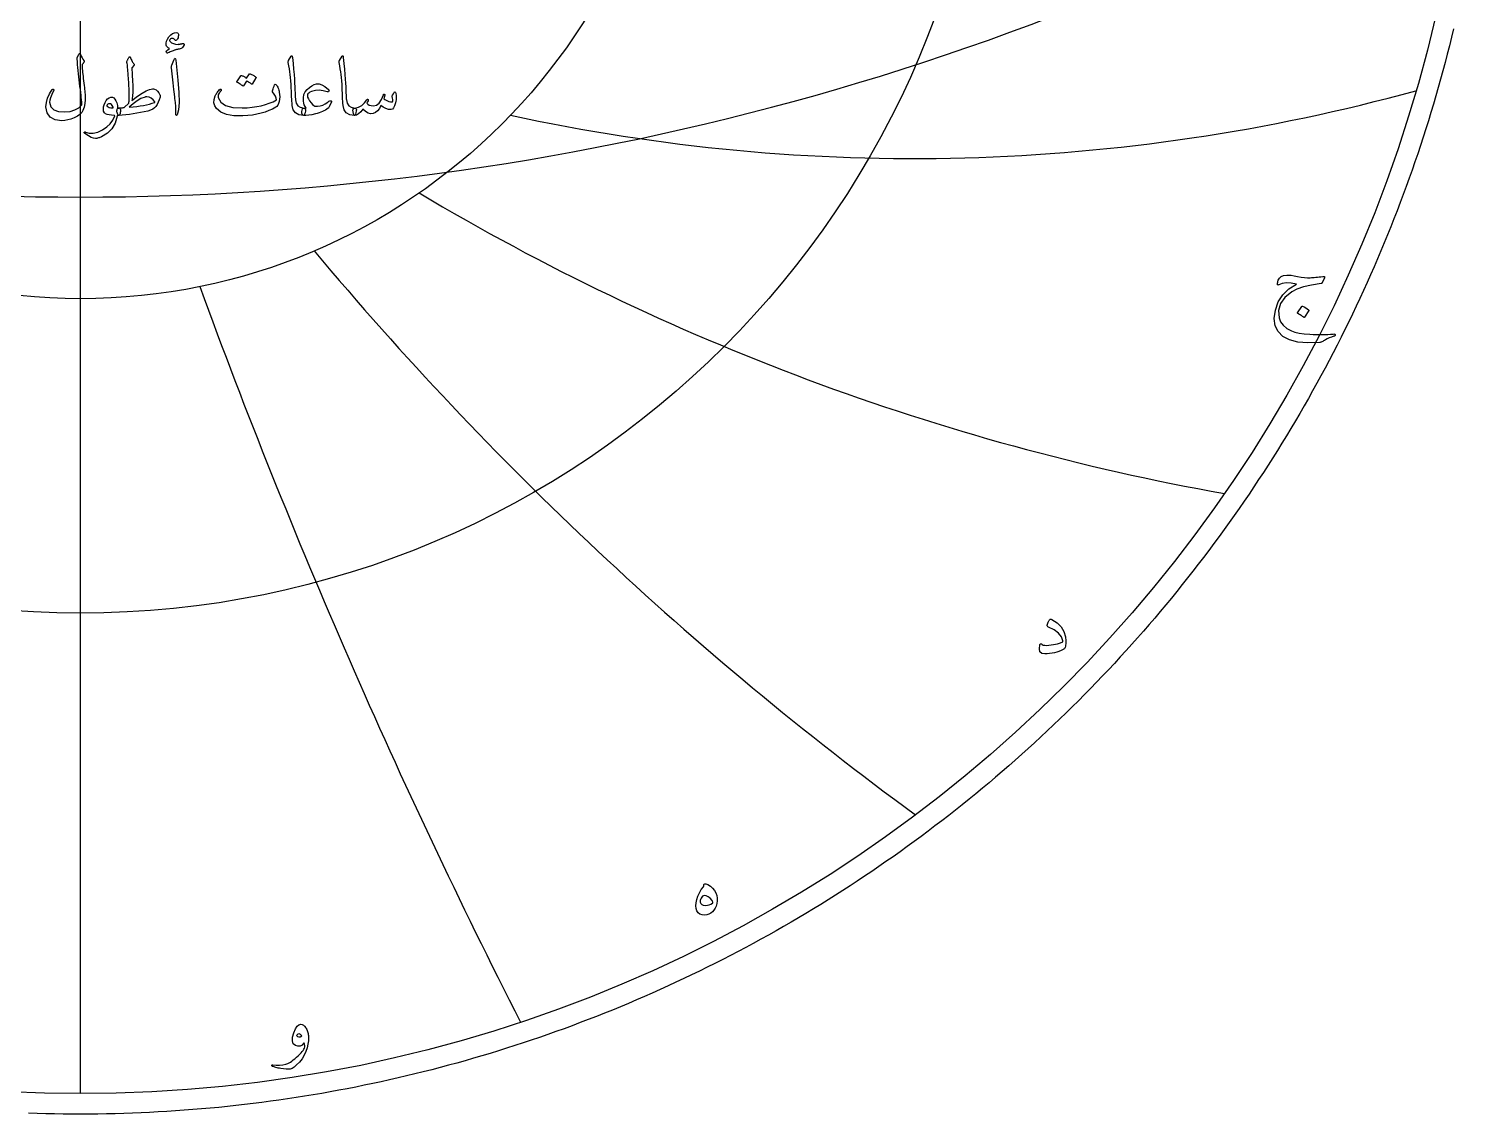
# Model space of a CAD drawing. Header units: millimetres. Extents: x -80 to 80, y -80 to 82.
# Drawn here: x -2.9 to 79.2, y -80.4 to -18.6 of the extents above; entities that cross this region are included whole.
import ezdxf

# ---------------------------------------------------------------- set-up
doc = ezdxf.new("R2010")
doc.units = ezdxf.units.MM
for name, color, linetype in [('CUT_OUTER', 1, 'Continuous'), ('ENGRAVE', 7, 'Continuous'), ('ENGRAVE_FINE', 8, 'Continuous'), ('TEXT', 5, 'Continuous')]:
    doc.layers.add(name, color=color, linetype=linetype)

msp = doc.modelspace()

# ---------------------------------------------------------------- linework, layer by layer
at = {"layer": 'CUT_OUTER'}
msp.add_lwpolyline([(78.1952, -18.5701), (78.0798, -19.0496), (77.9614, -19.5283), (77.8401, -20.0063), (77.7159, -20.4836), (77.5888, -20.96), (77.4587, -21.4357), (77.3257, -21.9106), (77.1898, -22.3846), (77.051, -22.8578), (76.9093, -23.3302), (76.7647, -23.8016), (76.6172, -24.2722), (76.4668, -24.7419), (76.3136, -25.2106), (76.1575, -25.6784), (75.9985, -26.1452), (75.8366, -26.611), (75.6719, -27.0758), (75.5043, -27.5396), (75.3339, -28.0024), (75.1607, -28.4641), (74.9846, -28.9248), (74.8057, -29.3843), (74.624, -29.8428), (74.4395, -30.3001), (74.2522, -30.7563), (74.0621, -31.2113), (73.8692, -31.6651), (73.6735, -32.1178), (73.475, -32.5692), (73.2738, -33.0195), (73.0698, -33.4684), (72.8631, -33.9162), (72.6536, -34.3626), (72.4414, -34.8078), (72.2265, -35.2516), (72.0088, -35.6941), (71.7884, -36.1353), (71.5654, -36.5751), (71.3396, -37.0135), (71.1111, -37.4505), (70.88, -37.8862), (70.6462, -38.3204), (70.4098, -38.7531), (70.1706, -39.1844), (69.9289, -39.6142), (69.6845, -40.0426), (69.4375, -40.4694), (69.1879, -40.8947), (68.9356, -41.3184), (68.6808, -41.7406), (68.4234, -42.1613), (68.1634, -42.5803), (67.9009, -42.9978), (67.6358, -43.4136), (67.3681, -43.8278), (67.0979, -44.2403), (66.8252, -44.6512), (66.55, -45.0604), (66.2722, -45.4679), (65.992, -45.8736), (65.7093, -46.2777), (65.4241, -46.68), (65.1364, -47.0806), (64.8463, -47.4794), (64.5538, -47.8764), (64.2588, -48.2715), (63.9614, -48.6649), (63.6616, -49.0565), (63.3594, -49.4462), (63.0548, -49.834), (62.7479, -50.22), (62.4385, -50.604), (62.1269, -50.9862), (61.8128, -51.3664), (61.4965, -51.7447), (61.1778, -52.1211), (60.8569, -52.4955), (60.5336, -52.8679), (60.2081, -53.2384), (59.8803, -53.6068), (59.5502, -53.9732), (59.2179, -54.3376), (58.8834, -54.6999), (58.5467, -55.0602), (58.2077, -55.4184), (57.8666, -55.7745), (57.5233, -56.1285), (57.1778, -56.4804), (56.8302, -56.8302), (56.4804, -57.1778), (56.1285, -57.5233), (55.7745, -57.8666), (55.4184, -58.2077), (55.0602, -58.5467), (54.6999, -58.8834), (54.3376, -59.2179), (53.9732, -59.5502), (53.6068, -59.8803), (53.2384, -60.2081), (52.8679, -60.5336), (52.4955, -60.8569), (52.1211, -61.1778), (51.7447, -61.4965), (51.3664, -61.8128), (50.9862, -62.1269), (50.604, -62.4385), (50.22, -62.7479), (49.834, -63.0548), (49.4462, -63.3594), (49.0565, -63.6616), (48.6649, -63.9614), (48.2715, -64.2588), (47.8764, -64.5538), (47.4794, -64.8463), (47.0806, -65.1364), (46.68, -65.4241), (46.2777, -65.7093), (45.8736, -65.992), (45.4679, -66.2722), (45.0604, -66.55), (44.6512, -66.8252), (44.2403, -67.0979), (43.8278, -67.3681), (43.4136, -67.6358), (42.9978, -67.9009), (42.5803, -68.1634), (42.1613, -68.4234), (41.7406, -68.6808), (41.3184, -68.9356), (40.8947, -69.1879), (40.4694, -69.4375), (40.0426, -69.6845), (39.6142, -69.9289), (39.1844, -70.1706), (38.7531, -70.4098), (38.3204, -70.6462), (37.8862, -70.88), (37.4505, -71.1111), (37.0135, -71.3396), (36.5751, -71.5654), (36.1353, -71.7884), (35.6941, -72.0088), (35.2516, -72.2265), (34.8078, -72.4414), (34.3626, -72.6536), (33.9162, -72.8631), (33.4684, -73.0698), (33.0195, -73.2738), (32.5692, -73.475), (32.1178, -73.6735), (31.6651, -73.8692), (31.2113, -74.0621), (30.7563, -74.2522), (30.3001, -74.4395), (29.8428, -74.624), (29.3843, -74.8057), (28.9248, -74.9846), (28.4641, -75.1607), (28.0024, -75.3339), (27.5396, -75.5043), (27.0758, -75.6719), (26.611, -75.8366), (26.1452, -75.9985), (25.6784, -76.1575), (25.2106, -76.3136), (24.7419, -76.4668), (24.2722, -76.6172), (23.8016, -76.7647), (23.3302, -76.9093), (22.8578, -77.051), (22.3846, -77.1898), (21.9106, -77.3257), (21.4357, -77.4587), (20.96, -77.5888), (20.4836, -77.7159), (20.0063, -77.8401), (19.5283, -77.9614), (19.0496, -78.0798), (18.5701, -78.1952), (18.09, -78.3077), (17.6092, -78.4172), (17.1277, -78.5238), (16.6455, -78.6274), (16.1628, -78.728), (15.6794, -78.8257), (15.1954, -78.9204), (14.7109, -79.0122), (14.2258, -79.101), (13.7402, -79.1868), (13.2541, -79.2696), (12.7674, -79.3494), (12.2803, -79.4263), (11.7927, -79.5001), (11.3047, -79.571), (10.8163, -79.6388), (10.3274, -79.7037), (9.8381, -79.7656), (9.3485, -79.8244), (8.8586, -79.8803), (8.3683, -79.9332), (7.8776, -79.983), (7.3867, -80.0298), (6.8955, -80.0736), (6.4041, -80.1144), (5.9124, -80.1522), (5.4205, -80.187), (4.9283, -80.2188), (4.436, -80.2475), (3.9436, -80.2732), (3.4509, -80.2959), (2.9582, -80.3155), (2.4653, -80.3322), (1.9724, -80.3458), (1.4793, -80.3564), (0.9863, -80.3639), (0.4931, -80.3685), (0, -80.37), (-0.4931, -80.3685), (-0.9863, -80.3639), (-1.4793, -80.3564), (-1.9724, -80.3458), (-2.4653, -80.3322), (-2.9582, -80.3155)], dxfattribs=at)
at = {"layer": 'ENGRAVE'}
for points in [[(0, -79.2), (0, 79.2)], [(0, -79.2), (0, -33.9362)]]:
    msp.add_lwpolyline(points, dxfattribs=at)
for radius in [79.2, 51.8435, 33.9362]:
    msp.add_circle((0, 0), radius, dxfattribs=at)
for centre, radius, start, end in [((47.4355, 82.1606), 108.1122, 257.748266, 285.350766), ((89.0664, 89.0664), 136.2109, 239.187147, 259.889022), ((163.1309, 94.1837), 195.3715, 219.929865, 233.731116), ((363.2382, 97.3294), 379.6087, 200.119644, 207.020269)]:
    msp.add_arc(centre, radius, start, end, dxfattribs=at)
at = {"layer": 'ENGRAVE_FINE'}
msp.add_arc((0, 125.7868), 153.9356, 239.147014, 300.852986, dxfattribs=at)
at = {"layer": 'TEXT'}
for points in [[(5.7401, -19.696), (5.679, -19.7074), (5.6224, -19.7182), (5.5701, -19.7285), (5.5223, -19.7381), (5.4791, -19.7475), (5.4409, -19.7569), (5.4077, -19.7662), (5.3794, -19.7756), (5.3507, -19.7863), (5.3162, -19.7996), (5.2758, -19.8156), (5.2295, -19.8342), (5.1774, -19.8557), (5.1195, -19.8804), (5.0557, -19.9084), (4.986, -19.9395), (4.9576, -19.9489), (4.9333, -19.9489), (4.9131, -19.9395), (4.897, -19.9208), (4.8873, -19.8748), (4.9146, -19.8213), (4.9787, -19.7601), (5.0797, -19.6913), (5.0024, -19.6474), (4.9438, -19.6), (4.904, -19.549), (4.8829, -19.4946), (4.8788, -19.3918), (4.904, -19.2803), (4.9585, -19.16), (5.0422, -19.0309), (5.142, -18.9152), (5.2448, -18.8353), (5.3504, -18.7911), (5.4591, -18.7826), (5.5196, -18.7979), (5.5609, -18.8295), (5.5829, -18.8775), (5.5855, -18.9419), (5.575, -19.0116), (5.5574, -19.0754), (5.5328, -19.1333), (5.5012, -19.1854), (5.4696, -19.222), (5.4403, -19.2381), (5.4134, -19.2337), (5.3888, -19.2089), (5.3607, -19.1717), (5.3279, -19.1445), (5.2904, -19.1272), (5.2483, -19.1199), (5.2041, -19.1199), (5.1651, -19.1292), (5.1315, -19.148), (5.1031, -19.1761), (5.0823, -19.21), (5.0761, -19.2416), (5.0846, -19.2709), (5.1078, -19.2979), (5.1944, -19.362), (5.2998, -19.4091), (5.4239, -19.4392), (5.5668, -19.4524), (5.5792, -19.452), (5.5931, -19.4507), (5.6085, -19.4485), (5.6253, -19.4454), (5.6436, -19.4417), (5.6634, -19.4378), (5.6846, -19.4335), (5.7073, -19.429), (5.7319, -19.4245), (5.7541, -19.4202), (5.774, -19.4163), (5.7916, -19.4126), (5.8071, -19.4095), (5.8209, -19.4073), (5.8329, -19.406), (5.8431, -19.4056), (5.8624, -19.4076), (5.8783, -19.4138), (5.8906, -19.424), (5.8993, -19.4384), (5.9049, -19.4521), (5.9075, -19.4653), (5.9072, -19.4779), (5.904, -19.4899), (5.8586, -19.5748), (5.8162, -19.6374), (5.7767, -19.6778), (5.7401, -19.696)], [(-0.0867, -20.0145), (-0.0785, -20.0001), (-0.0679, -19.9899), (-0.055, -19.9837), (-0.0398, -19.9817), (-0.0246, -19.9843), (-0.0117, -19.9922), (-0.0012, -20.0054), (0.007, -20.0239), (0.0506, -20.1313), (0.0972, -20.2241), (0.1467, -20.3023), (0.1991, -20.3658), (0.2146, -20.3886), (0.219, -20.415), (0.2122, -20.4448), (0.1944, -20.4782), (0.183, -20.4943), (0.1721, -20.5098), (0.1619, -20.5247), (0.1522, -20.5391), (0.1432, -20.5525), (0.1347, -20.5648), (0.1268, -20.576), (0.1194, -20.5859), (0.1071, -20.6041), (0.0984, -20.6257), (0.0931, -20.6509), (0.0913, -20.6796), (0.0969, -20.7605), (0.1042, -20.8488), (0.1133, -20.9444), (0.1241, -21.0473), (0.1364, -21.1575), (0.1499, -21.275), (0.1645, -21.3999), (0.1803, -21.5321), (0.198, -21.6639), (0.2137, -21.7879), (0.2273, -21.904), (0.2389, -22.0122), (0.2487, -22.1127), (0.257, -22.206), (0.2639, -22.2919), (0.2693, -22.3705), (0.2755, -22.6032), (0.2564, -22.8236), (0.2122, -23.0318), (0.1429, -23.2276), (0.0752, -23.3427), (-0.0293, -23.4489), (-0.1707, -23.5464), (-0.3489, -23.6351), (-0.5422, -23.7086), (-0.7237, -23.7604), (-0.8934, -23.7906), (-1.0515, -23.7991), (-1.4473, -23.7446), (-1.7307, -23.5953), (-1.9017, -23.3512), (-1.9602, -23.0122), (-1.9397, -22.7595), (-1.8735, -22.5122), (-1.7617, -22.2701), (-1.6042, -22.0332), (-1.5922, -22.0195), (-1.5796, -22.011), (-1.5665, -22.0078), (-1.5527, -22.0098), (-1.5381, -22.0154), (-1.5269, -22.0227), (-1.5193, -22.0318), (-1.5152, -22.0426), (-1.5123, -22.0587), (-1.5129, -22.0742), (-1.517, -22.0891), (-1.5246, -22.1035), (-1.632, -22.3128), (-1.7061, -22.4911), (-1.7468, -22.6383), (-1.7541, -22.7546), (-1.6759, -23.0048), (-1.507, -23.1796), (-1.2474, -23.2789), (-0.897, -23.3026), (-0.5811, -23.2683), (-0.3126, -23.189), (-0.0916, -23.0646), (0.082, -22.8951), (0.0783, -22.8132), (0.072, -22.7177), (0.0631, -22.6083), (0.0515, -22.4852), (0.037, -22.3481), (0.0193, -22.1966), (-0.0016, -22.0307), (-0.0258, -21.8506), (-0.0486, -21.6647), (-0.0703, -21.4817), (-0.0907, -21.3017), (-0.1101, -21.1246), (-0.1279, -20.9504), (-0.144, -20.7791), (-0.1584, -20.6108), (-0.171, -20.4454), (-0.1897, -20.2862), (-0.1888, -20.268), (-0.1862, -20.251), (-0.1818, -20.2352), (-0.1756, -20.2206)], [(2.7705, -20.1831), (2.7816, -20.1711), (2.7916, -20.1632), (2.8004, -20.1594), (2.808, -20.1597), (2.8171, -20.1638), (2.8255, -20.1714), (2.8334, -20.1825), (2.8408, -20.1972), (2.8705, -20.2604), (2.8987, -20.3189), (2.9255, -20.3728), (2.9508, -20.422), (2.975, -20.4659), (2.9983, -20.504), (3.0207, -20.5362), (3.0422, -20.5625), (3.058, -20.5842), (3.0633, -20.607), (3.058, -20.631), (3.0422, -20.6562), (2.9485, -20.7733), (2.9365, -20.7935), (2.9286, -20.8166), (2.9248, -20.8427), (2.9251, -20.8716), (2.9403, -21.0927), (2.9532, -21.2873), (2.9637, -21.4557), (2.9719, -21.5976), (2.9781, -21.7136), (2.9825, -21.8037), (2.9851, -21.8681), (2.986, -21.9068), (2.9849, -22.0209), (2.9819, -22.1293), (2.9767, -22.2317), (2.9696, -22.3283), (2.9606, -22.4191), (2.9503, -22.504), (2.9384, -22.583), (2.9251, -22.6562), (3.2433, -22.4126), (3.5188, -22.2253), (3.7515, -22.0941), (3.9415, -22.0192), (4.0261, -21.9993), (4.1019, -21.9911), (4.1689, -21.9946), (4.2272, -22.0098), (4.3095, -22.0526), (4.3876, -22.1199), (4.4617, -22.2118), (4.5316, -22.3283), (4.5425, -22.3561), (4.5469, -22.388), (4.5448, -22.424), (4.5363, -22.4642), (4.4898, -22.6082), (4.4345, -22.7452), (4.3703, -22.8752), (4.2975, -22.9981), (4.2266, -23.0772), (4.1265, -23.1457), (3.9971, -23.2036), (3.8384, -23.251), (3.626, -23.298), (3.4151, -23.3406), (3.2057, -23.3788), (2.9977, -23.4126), (2.7914, -23.4418), (2.5873, -23.4659), (2.3851, -23.4851), (2.185, -23.4993), (2.1625, -23.4928), (2.1417, -23.4735), (2.1227, -23.4413), (2.1054, -23.3962), (2.0902, -23.3409), (2.082, -23.2873), (2.0808, -23.2355), (2.0867, -23.1855), (2.0998, -23.1418), (2.1206, -23.1094), (2.149, -23.088), (2.185, -23.0777), (2.2329, -23.0751), (2.2781, -23.0719), (2.3207, -23.0681), (2.3607, -23.0637), (2.398, -23.0593), (2.4327, -23.0555), (2.4647, -23.0523), (2.4942, -23.0496), (2.7565, -22.7967), (2.7588, -22.7857), (2.7611, -22.7715), (2.7635, -22.7541), (2.7658, -22.7335), (2.7682, -22.7096), (2.7705, -22.6825), (2.7729, -22.6522), (2.7752, -22.6187), (2.7772, -22.5823), (2.7787, -22.5432), (2.7796, -22.5015), (2.7799, -22.4571), (2.7799, -22.4104), (2.7799, -22.3617), (2.7799, -22.3109), (2.7799, -22.2581), (2.7793, -22.1983), (2.7775, -22.1269), (2.7746, -22.0438), (2.7705, -21.9489), (2.7652, -21.843), (2.7588, -21.7264), (2.7512, -21.5994), (2.7424, -21.4618), (2.7222, -21.1565), (2.7038, -20.915), (2.6871, -20.7373), (2.6721, -20.6234), (2.6601, -20.5502), (2.6522, -20.4946), (2.6484, -20.4565), (2.6487, -20.436), (2.6629, -20.3974), (2.6774, -20.3611), (2.6922, -20.3271), (2.7073, -20.2955), (2.7226, -20.2657), (2.7383, -20.237), (2.7543, -20.2095), (2.7705, -20.1831)], [(5.3139, -20.3611), (5.3586, -20.2744), (5.3946, -20.244), (5.4219, -20.2698), (5.4403, -20.3517), (5.548, -21.4993), (5.6122, -22.2036), (5.6265, -22.7663), (5.5911, -23.1872), (5.5059, -23.4665), (5.4904, -23.4893), (5.4766, -23.5016), (5.4646, -23.5034), (5.4544, -23.4946), (5.4462, -23.4808), (5.4403, -23.463), (5.4368, -23.441), (5.4356, -23.415), (5.4356, -23.2121), (5.4263, -22.9969), (5.4075, -22.7695), (5.3794, -22.5297), (5.3733, -22.4671), (5.3548, -22.2979), (5.3241, -22.0221), (5.2811, -21.6398), (5.178, -20.792), (5.1757, -20.7469), (5.178, -20.7054), (5.185, -20.6673), (5.1968, -20.6328)], [(12.0024, -20.1269), (12.0115, -20.1128), (12.02, -20.1035), (12.0279, -20.0988), (12.0352, -20.0988), (12.0463, -20.1049), (12.0563, -20.1234), (12.0651, -20.1541), (12.0727, -20.1972), (12.1113, -20.547), (12.1429, -20.8705), (12.1675, -21.1676), (12.1851, -21.4384), (12.1964, -21.6699), (12.2068, -21.8775), (12.2163, -22.061), (12.2249, -22.2206), (12.2324, -22.3561), (12.2384, -22.4677), (12.2429, -22.5552), (12.246, -22.6187), (12.2875, -22.809), (12.3795, -22.9489), (12.5217, -23.0385), (12.7144, -23.0777), (12.7679, -23.0918), (12.8022, -23.1246), (12.8171, -23.1761), (12.8127, -23.2464), (12.7908, -23.357), (12.7671, -23.4361), (12.7416, -23.4835), (12.7144, -23.4993), (12.4433, -23.4636), (12.2436, -23.3564), (12.1154, -23.1779), (12.0586, -22.9279), (12.0497, -22.8083), (12.0416, -22.6884), (12.0345, -22.5682), (12.0282, -22.4478), (12.0225, -22.327), (12.0171, -22.206), (12.0119, -22.0846), (12.0071, -21.963), (11.9983, -21.731), (11.986, -21.5221), (11.9702, -21.3364), (11.9509, -21.1737), (11.9281, -21.0176), (11.9017, -20.8511), (11.8719, -20.6745), (11.8385, -20.4876), (11.8341, -20.4539), (11.835, -20.4232), (11.8411, -20.3953), (11.8525, -20.3705)], [(14.9017, -20.1269), (14.9108, -20.1128), (14.9193, -20.1035), (14.9272, -20.0988), (14.9345, -20.0988), (14.9456, -20.1049), (14.9556, -20.1234), (14.9644, -20.1541), (14.972, -20.1972), (15.0106, -20.547), (15.0423, -20.8705), (15.0668, -21.1676), (15.0844, -21.4384), (15.0957, -21.6699), (15.1061, -21.8775), (15.1156, -22.061), (15.1242, -22.2206), (15.1317, -22.3561), (15.1377, -22.4677), (15.1422, -22.5552), (15.1453, -22.6187), (15.1869, -22.809), (15.2788, -22.9489), (15.4211, -23.0385), (15.6137, -23.0777), (15.6673, -23.0918), (15.7015, -23.1246), (15.7164, -23.1761), (15.712, -23.2464), (15.6901, -23.357), (15.6664, -23.4361), (15.6409, -23.4835), (15.6137, -23.4993), (15.3426, -23.4636), (15.143, -23.3564), (15.0147, -23.1779), (14.9579, -22.9279), (14.949, -22.8083), (14.941, -22.6884), (14.9338, -22.5682), (14.9275, -22.4478), (14.9218, -22.327), (14.9164, -22.206), (14.9112, -22.0846), (14.9064, -21.963), (14.8976, -21.731), (14.8853, -21.5221), (14.8695, -21.3364), (14.8502, -21.1737), (14.8274, -21.0176), (14.801, -20.8511), (14.7712, -20.6745), (14.7378, -20.4876), (14.7334, -20.4539), (14.7343, -20.4232), (14.7404, -20.3953), (14.7519, -20.3705)], [(9.623, -21.1339), (9.6289, -21.1281), (9.6371, -21.1246), (9.6476, -21.1234), (9.6605, -21.1246), (9.7066, -21.1418), (9.7512, -21.1609), (9.7944, -21.1816), (9.8361, -21.2042), (9.8767, -21.2288), (9.9163, -21.2557), (9.9551, -21.285), (9.993, -21.3166), (10.0004, -21.3263), (10.0036, -21.3365), (10.0027, -21.3473), (9.9977, -21.3588), (9.7729, -21.7147), (9.7667, -21.7194), (9.7577, -21.7194), (9.7457, -21.7147), (9.7307, -21.7054), (9.7205, -21.6967), (9.7038, -21.6849), (9.6807, -21.6698), (9.6511, -21.6515), (9.6148, -21.6297), (9.5715, -21.6041), (9.5211, -21.5747), (9.4638, -21.5414), (9.2858, -21.8178), (9.2776, -21.8263), (9.267, -21.8283), (9.2542, -21.8239), (9.2389, -21.8131), (9.2258, -21.8037), (9.205, -21.7897), (9.1766, -21.7709), (9.1406, -21.7475), (9.0964, -21.7194), (9.0434, -21.6866), (8.9816, -21.6492), (8.9111, -21.607), (8.9037, -21.6), (8.9005, -21.593), (8.9014, -21.5859), (8.9064, -21.5789), (9.1359, -21.237), (9.1417, -21.2311), (9.1499, -21.2276), (9.1605, -21.2264), (9.1734, -21.2276), (9.2126, -21.2403), (9.2506, -21.2551), (9.2875, -21.272), (9.3232, -21.2908), (9.3578, -21.3115), (9.3912, -21.3336), (9.4234, -21.3571), (9.4544, -21.3822)], [(11.15, -21.7569), (11.1814, -21.7964), (11.2103, -21.84), (11.2365, -21.8877), (11.26, -21.9396), (11.281, -21.9952), (11.2993, -22.0543), (11.3149, -22.117), (11.3279, -22.1831), (11.3449, -22.316), (11.349, -22.4478), (11.3402, -22.5783), (11.3186, -22.7077), (11.2858, -22.8231), (11.2436, -22.9161), (11.1921, -22.987), (11.1312, -23.0356), (10.938, -23.1378), (10.7331, -23.2288), (10.5165, -23.3087), (10.2881, -23.3775), (10.0481, -23.4346), (9.7963, -23.4794), (9.5328, -23.5119), (9.2577, -23.5321), (8.7419, -23.5268), (8.3186, -23.4548), (7.9878, -23.316), (7.7495, -23.1105), (7.6517, -22.9498), (7.6066, -22.7768), (7.6142, -22.5915), (7.6745, -22.3939), (7.6949, -22.3513), (7.7184, -22.3078), (7.7452, -22.2635), (7.7752, -22.2182), (7.8085, -22.1721), (7.8449, -22.1252), (7.8846, -22.0773), (7.9275, -22.0286), (7.9418, -22.0148), (7.9567, -22.0063), (7.9722, -22.0031), (7.9883, -22.0051), (7.9992, -22.0092), (8.0082, -22.0168), (8.0156, -22.028), (8.0211, -22.0426), (8.0238, -22.0564), (8.0223, -22.0695), (8.0167, -22.0821), (8.0071, -22.0941), (7.967, -22.1418), (7.931, -22.1913), (7.8991, -22.2425), (7.8712, -22.2955), (7.8522, -22.3462), (7.842, -22.3951), (7.8405, -22.4422), (7.8478, -22.4876), (7.9942, -22.7525), (8.2694, -22.9384), (8.6734, -23.0452), (9.2061, -23.0731), (9.499, -23.0618), (9.7782, -23.0373), (10.0435, -22.9997), (10.2951, -22.9489), (10.5333, -22.885), (10.7583, -22.8078), (10.9701, -22.7175), (11.1687, -22.614), (11.1494, -22.5174), (11.1055, -22.4103), (11.037, -22.2926), (10.9439, -22.1644), (10.9409, -22.1521), (10.9415, -22.1293), (10.9456, -22.0959), (10.9532, -22.052), (10.9553, -22.0476), (10.9567, -22.0438), (10.9576, -22.0406), (10.9579, -22.0379), (10.9731, -21.9782), (10.9954, -21.9115), (11.0247, -21.8377), (11.061, -21.7569), (11.0771, -21.7323), (11.0973, -21.7241), (11.1216, -21.7323), (11.15, -21.7569)], [(14.2928, -22.7358), (14.1664, -23.0168), (14.1503, -23.0447), (14.1348, -23.0672), (14.1198, -23.0845), (14.1055, -23.0965), (14.0326, -23.1464), (13.9544, -23.1931), (13.871, -23.2366), (13.7823, -23.2768), (13.6886, -23.3144), (13.5903, -23.35), (13.4872, -23.3835), (13.3795, -23.415), (13.1781, -23.4642), (13.0001, -23.4946), (12.8455, -23.5063), (12.7144, -23.4993), (12.6643, -23.4765), (12.6312, -23.4314), (12.6151, -23.364), (12.616, -23.2745), (12.628, -23.1937), (12.6453, -23.1339), (12.6678, -23.0953), (12.6956, -23.0777), (12.7003, -23.0777), (12.705, -23.0777), (12.7097, -23.0777), (12.7144, -23.0777), (12.7492, -23.0813), (12.7835, -23.0824), (12.8171, -23.0813), (12.8502, -23.0777), (12.7934, -22.9937), (12.7495, -22.9009), (12.7185, -22.7993), (12.7003, -22.689), (12.6977, -22.4914), (12.7319, -22.3154), (12.8031, -22.1612), (12.9111, -22.0286), (13.0501, -21.9047), (13.1863, -21.8096), (13.3195, -21.7431), (13.4497, -21.7054), (13.5903, -21.7057), (13.7495, -21.7581), (13.9275, -21.8626), (14.1242, -22.0192), (14.1465, -22.0435), (14.157, -22.0695), (14.1558, -22.0973), (14.1429, -22.1269), (14.1245, -22.1497), (14.102, -22.162), (14.0753, -22.1638), (14.0446, -22.155), (13.8242, -22.0912), (13.6031, -22.0684), (13.3815, -22.0865), (13.1593, -22.1456), (13.0712, -22.1828), (13.0036, -22.2241), (12.9565, -22.2695), (12.9298, -22.319), (12.9234, -22.3816), (12.9415, -22.4618), (12.9843, -22.5596), (13.0516, -22.6749), (13.1336, -22.7914), (13.2109, -22.8787), (13.2835, -22.9366), (13.3514, -22.9653), (13.4992, -22.98), (13.6476, -22.963), (13.7966, -22.9144), (13.9462, -22.8342), (14.0821, -22.7405), (14.1523, -22.696), (14.2085, -22.6702), (14.2507, -22.6632), (14.2788, -22.6749), (14.2902, -22.6893), (14.2963, -22.7042), (14.2972, -22.7197), (14.2928, -22.7358)], [(17.8854, -22.1644), (17.8956, -22.1574), (17.9076, -22.1597), (17.9214, -22.1714), (17.9369, -22.1925), (17.9536, -22.2282), (17.9662, -22.2791), (17.9746, -22.3453), (17.979, -22.4267), (17.9805, -22.5192), (17.9755, -22.6094), (17.9641, -22.6972), (17.9463, -22.7827), (17.8941, -22.9489), (17.8362, -23.0684), (17.7724, -23.141), (17.7027, -23.1667), (17.5379, -23.1571), (17.3854, -23.114), (17.2451, -23.0376), (17.1172, -22.9279), (17.0294, -23.1009), (16.9252, -23.2358), (16.8046, -23.3327), (16.6676, -23.3916), (16.5238, -23.4044), (16.3783, -23.3681), (16.2311, -23.2827), (16.0821, -23.148), (15.9615, -23.3017), (15.8432, -23.4115), (15.7273, -23.4773), (15.6137, -23.4993), (15.5909, -23.4864), (15.5692, -23.4478), (15.5487, -23.3834), (15.5294, -23.2932), (15.5223, -23.2042), (15.5341, -23.1386), (15.5645, -23.0965), (15.6137, -23.0777), (15.8297, -23.0289), (16.0188, -22.9337), (16.181, -22.7923), (16.3163, -22.6047), (16.3236, -22.5944), (16.3315, -22.5871), (16.34, -22.5827), (16.3491, -22.5812), (16.3602, -22.5824), (16.3701, -22.5859), (16.3789, -22.5918), (16.3865, -22.6), (16.3909, -22.6252), (16.3807, -22.6679), (16.3558, -22.7282), (16.3163, -22.8061), (16.3681, -22.8661), (16.4486, -22.9103), (16.5578, -22.9387), (16.6957, -22.9513), (16.8675, -22.9153), (17.0177, -22.7979), (17.1462, -22.5991), (17.253, -22.319), (17.2583, -22.3046), (17.2647, -22.2944), (17.2724, -22.2882), (17.2811, -22.2862), (17.2943, -22.2873), (17.3057, -22.2908), (17.3154, -22.2967), (17.3233, -22.3049), (17.3292, -22.3166), (17.3327, -22.3283), (17.3338, -22.34), (17.3327, -22.3517), (17.2858, -22.5485), (17.3406, -22.5971), (17.4064, -22.6398), (17.4834, -22.6767), (17.5715, -22.7077), (17.6573, -22.7279), (17.7226, -22.7323), (17.7674, -22.7209), (17.7917, -22.6937), (17.7996, -22.6521), (17.7952, -22.593), (17.7785, -22.5163), (17.7495, -22.422), (17.7545, -22.3954), (17.7788, -22.3435), (17.8224, -22.2666), (17.8854, -22.1644)], [(2.0913, -23.5508), (1.9816, -23.9364), (1.7974, -24.2592), (1.5389, -24.5195), (1.2061, -24.7171), (1.1596, -24.7371), (1.1136, -24.7552), (1.0682, -24.7711), (1.0234, -24.785), (0.9795, -24.7966), (0.9368, -24.8055), (0.8952, -24.8118), (0.8548, -24.8155), (0.7541, -24.8011), (0.6206, -24.7487), (0.4543, -24.6583), (0.2553, -24.5297), (0.2339, -24.5113), (0.2213, -24.4934), (0.2175, -24.4762), (0.2225, -24.4595), (0.2336, -24.4466), (0.2482, -24.4407), (0.2664, -24.4419), (0.2881, -24.4501), (0.495, -24.5172), (0.7272, -24.5169), (0.9845, -24.4492), (1.267, -24.3143), (1.4977, -24.1577), (1.6885, -23.9735), (1.8396, -23.7619), (1.9508, -23.5227), (1.95, -23.5142), (1.9473, -23.5075), (1.9429, -23.5025), (1.9368, -23.4993), (1.7755, -23.4899), (1.6382, -23.4712), (1.5249, -23.4431), (1.4356, -23.4056), (1.3665, -23.3476), (1.3232, -23.2674), (1.3056, -23.165), (1.3138, -23.0403), (1.3165, -23.0237), (1.3197, -23.0069), (1.3235, -22.9898), (1.3279, -22.9724), (1.3329, -22.9543), (1.3384, -22.9355), (1.3446, -22.9157), (1.3513, -22.8951), (1.4063, -22.7613), (1.4731, -22.6503), (1.5515, -22.5622), (1.6417, -22.4969), (1.7339, -22.4612), (1.8185, -22.4618), (1.8955, -22.4987), (1.9649, -22.5719), (2.0255, -22.6738), (2.0714, -22.792), (2.1028, -22.9267), (2.1195, -23.0777), (2.1287, -23.0776), (2.1376, -23.0772), (2.1462, -23.0764), (2.1546, -23.0754), (2.1629, -23.0744), (2.1716, -23.0736), (2.1805, -23.0732), (2.1897, -23.0731), (2.2213, -23.0798), (2.2459, -23.1), (2.2635, -23.1337), (2.274, -23.1808), (2.2784, -23.2326), (2.2775, -23.285), (2.2714, -23.338), (2.26, -23.3916), (2.245, -23.4387), (2.2284, -23.4724), (2.2099, -23.4926), (2.1897, -23.4993), (2.1007, -23.4993), (2.1001, -23.5078), (2.0984, -23.5192), (2.0954, -23.5335), (2.0913, -23.5508)], [(1.8665, -23.0262), (1.8173, -22.9404), (1.7635, -22.8798), (1.7049, -22.8444), (1.6417, -22.8342), (1.6039, -22.8441), (1.5703, -22.8599), (1.5407, -22.8816), (1.5152, -22.9091), (1.507, -22.9238), (1.5059, -22.9396), (1.5117, -22.9565), (1.5246, -22.9747), (1.5729, -23.0171), (1.6429, -23.0461), (1.7345, -23.0616), (1.8478, -23.0637), (1.8595, -23.0613), (1.8665, -23.0543), (1.8689, -23.0426), (1.8665, -23.0262)], [(3.7775, -22.4407), (3.7538, -22.4416), (3.7295, -22.4442), (3.7046, -22.4486), (3.6792, -22.4548), (3.4491, -22.5452), (3.2225, -22.6714), (2.9994, -22.8333), (2.7799, -23.0309), (2.9991, -23.0104), (3.2073, -22.9864), (3.4043, -22.9589), (3.5902, -22.9279), (3.765, -22.893), (3.9286, -22.8541), (4.0811, -22.8111), (4.2225, -22.7639), (4.2357, -22.7584), (4.2424, -22.751), (4.2427, -22.742), (4.2366, -22.7311), (4.1359, -22.6076), (4.0258, -22.518), (3.9063, -22.4624), (3.7775, -22.4407)], [(70.8408, -32.7557), (70.7209, -33.0255), (70.71, -33.0433), (70.6972, -33.0567), (70.6825, -33.0657), (70.6659, -33.0704), (70.1117, -33.1579), (69.648, -33.2653), (69.2748, -33.3927), (68.9922, -33.5401), (68.596, -33.8632), (68.3415, -34.2183), (68.2288, -34.6052), (68.2578, -35.0239), (68.3459, -35.2506), (68.4951, -35.4511), (68.7056, -35.6253), (68.9772, -35.7733), (69.168, -35.8395), (69.4057, -35.8932), (69.6901, -35.9345), (70.0214, -35.9632), (70.1976, -35.9716), (70.3712, -35.9769), (70.5423, -35.9791), (70.7109, -35.9782), (70.8764, -35.9744), (71.0382, -35.9682), (71.1962, -35.9594), (71.3504, -35.9482), (71.3866, -35.9457), (71.4154, -35.9482), (71.4366, -35.9557), (71.4503, -35.9682), (71.4578, -35.9835), (71.4603, -35.9994), (71.4578, -36.016), (71.4503, -36.0331), (71.4449, -36.0423), (71.4385, -36.05), (71.4311, -36.0561), (71.4229, -36.0606), (71.414, -36.0645), (71.4047, -36.0687), (71.3952, -36.0733), (71.3854, -36.0781), (71.2414, -36.124), (71.1143, -36.1718), (71.0041, -36.2214), (70.9108, -36.2729), (70.851, -36.3101), (70.7965, -36.3416), (70.7473, -36.3676), (70.7034, -36.3879), (70.6655, -36.4035), (70.6341, -36.4153), (70.6093, -36.4234), (70.591, -36.4278), (69.9078, -36.4531), (69.327, -36.4041), (68.8486, -36.2807), (68.4726, -36.0831), (68.201, -35.812), (68.0405, -35.4736), (67.9911, -35.0676), (68.053, -34.5942), (68.2166, -34.1174), (68.4726, -33.7112), (68.8211, -33.3755), (69.262, -33.1104), (68.9498, -33.0508), (68.6775, -33.0367), (68.4452, -33.0682), (68.2528, -33.1454), (68.2359, -33.1516), (68.2203, -33.1554), (68.206, -33.1566), (68.1929, -33.1554), (68.1819, -33.1513), (68.1741, -33.1441), (68.1694, -33.1338), (68.1679, -33.1204), (68.1747, -33.0582), (68.1854, -32.9967), (68.1997, -32.9358), (68.2178, -32.8756), (68.2815, -32.7585), (68.3827, -32.672), (68.5214, -32.6161), (68.6975, -32.5908), (68.8089, -32.5917), (68.9485, -32.6045), (69.1162, -32.6292), (69.312, -32.6657), (69.514, -32.7023), (69.7004, -32.7269), (69.8712, -32.7397), (70.0264, -32.7407), (70.1011, -32.7374), (70.1801, -32.7326), (70.2634, -32.7262), (70.3512, -32.7182), (70.4433, -32.7084), (70.5398, -32.6963), (70.6406, -32.6821), (70.7459, -32.6657), (70.8061, -32.6639), (70.8421, -32.6782), (70.8536, -32.7088), (70.8408, -32.7557)], [(69.5518, -34.3744), (69.558, -34.3682), (69.5668, -34.3644), (69.578, -34.3632), (69.5918, -34.3644), (69.6889, -34.4038), (69.7804, -34.4519), (69.8662, -34.5087), (69.9465, -34.5743), (69.9543, -34.5842), (69.9577, -34.5942), (69.9568, -34.6042), (69.9515, -34.6142), (69.7167, -34.9939), (69.7079, -35.003), (69.6967, -35.0052), (69.683, -35.0005), (69.6667, -34.9889), (69.6527, -34.9789), (69.6305, -34.964), (69.6002, -34.944), (69.5618, -34.919), (69.5146, -34.889), (69.4581, -34.854), (69.3922, -34.8141), (69.317, -34.7691), (69.307, -34.7616), (69.302, -34.7541), (69.302, -34.7466), (69.307, -34.7391)], [(55.0612, -52.5236), (55.081, -52.4641), (55.1006, -52.4106), (55.1198, -52.363), (55.1387, -52.3213), (55.1569, -52.2852), (55.1743, -52.2544), (55.1906, -52.229), (55.2061, -52.2089), (55.2301, -52.1895), (55.2573, -52.1814), (55.2876, -52.1845), (55.321, -52.1989), (55.6167, -52.3972), (55.8444, -52.6273), (56.0039, -52.8893), (56.0954, -53.1831), (56.1082, -53.2671), (56.1166, -53.3492), (56.1207, -53.4295), (56.1204, -53.5079), (56.1154, -53.5837), (56.1054, -53.6565), (56.0904, -53.7261), (56.0704, -53.7926), (56.0526, -53.8282), (56.0292, -53.8601), (56.0002, -53.8882), (55.9655, -53.9125), (55.8462, -53.9709), (55.7232, -54.0212), (55.5964, -54.0634), (55.4659, -54.0974), (55.3323, -54.1239), (55.1961, -54.1436), (55.0575, -54.1564), (54.9163, -54.1623), (54.749, -54.1342), (54.6465, -54.0399), (54.6091, -53.8794), (54.6365, -53.6527), (54.6459, -53.6281), (54.659, -53.609), (54.6759, -53.5956), (54.6965, -53.5878), (54.7143, -53.59), (54.7327, -53.5965), (54.7518, -53.6075), (54.7714, -53.6228), (54.8323, -53.6556), (54.9151, -53.674), (55.0197, -53.678), (55.1462, -53.6677), (55.4206, -53.6278), (55.6445, -53.5828), (55.8178, -53.5328), (55.9405, -53.4779), (55.9468, -53.4704), (55.9505, -53.4579), (55.9518, -53.4404), (55.9505, -53.4179), (55.8659, -53.1819), (55.702, -52.9733), (55.4587, -52.7922), (55.1362, -52.6385), (55.094, -52.6164), (55.0675, -52.5898), (55.0565, -52.5589), (55.0612, -52.5236)], [(35.5214, -67.2818), (35.5642, -67.2621), (35.6126, -67.258), (35.6666, -67.2696), (35.7263, -67.2968), (35.8746, -67.3961), (35.9998, -67.5091), (36.1019, -67.6359), (36.1809, -67.7764), (36.2356, -67.9228), (36.2646, -68.0724), (36.268, -68.2251), (36.2459, -68.3809), (36.2056, -68.523), (36.1497, -68.6495), (36.0782, -68.7603), (35.9911, -68.8555), (35.8927, -68.9321), (35.7875, -68.9867), (35.6754, -69.0195), (35.5564, -69.0304), (35.4009, -69.0192), (35.2741, -68.9755), (35.1761, -68.8993), (35.1067, -68.7906), (35.0652, -68.6585), (35.0505, -68.5071), (35.0627, -68.3363), (35.1017, -68.1461), (35.1651, -67.9488), (35.2504, -67.7614), (35.3575, -67.584), (35.4865, -67.4167), (35.4908, -67.4089), (35.4939, -67.3954), (35.4958, -67.3764), (35.4964, -67.3517), (35.498, -67.3249), (35.5027, -67.3042), (35.5105, -67.2899), (35.5214, -67.2818)], [(35.9961, -68.3559), (36.017, -68.3297), (36.0198, -68.296), (36.0045, -68.2548), (35.9711, -68.2061), (35.8552, -68.0799), (35.7425, -67.9912), (35.6329, -67.94), (35.5264, -67.9263), (35.4758, -67.9353), (35.429, -67.9625), (35.3859, -68.0078), (35.3466, -68.0712), (35.315, -68.1395), (35.2953, -68.1998), (35.2875, -68.252), (35.2916, -68.296), (35.3266, -68.3769), (35.3865, -68.4346), (35.4715, -68.4693), (35.5814, -68.4808), (35.7028, -68.473), (35.8124, -68.4496), (35.9102, -68.4106), (35.9961, -68.3559)], [(12.1514, -75.7307), (12.2426, -75.519), (12.3413, -75.3685), (12.4475, -75.2792), (12.5611, -75.2511), (12.6323, -75.2636), (12.701, -75.301), (12.7672, -75.3635), (12.8309, -75.4509), (12.8615, -75.5015), (12.8884, -75.5534), (12.9115, -75.6064), (12.9308, -75.6608), (12.9474, -75.7167), (12.9621, -75.7744), (12.9749, -75.8341), (12.9858, -75.8956), (12.9961, -76.0327), (12.987, -76.1941), (12.9586, -76.3799), (12.9108, -76.59), (12.8403, -76.8077), (12.7435, -77.016), (12.6204, -77.2149), (12.4712, -77.4044), (12.3147, -77.5696), (12.1752, -77.6904), (12.0525, -77.7669), (11.9466, -77.7991), (11.8386, -77.8047), (11.7143, -77.8016), (11.5738, -77.7897), (11.417, -77.7691), (11.3375, -77.7562), (11.264, -77.7423), (11.1964, -77.7274), (11.1347, -77.7117), (11.0787, -77.6956), (11.0279, -77.6798), (10.9825, -77.6644), (10.9424, -77.6492), (10.9186, -77.6361), (10.9024, -77.6217), (10.8937, -77.6061), (10.8924, -77.5893), (10.9002, -77.5724), (10.9136, -77.5618), (10.9327, -77.5574), (10.9574, -77.5593), (11.15, -77.578), (11.3383, -77.5793), (11.5222, -77.563), (11.7018, -77.5293), (11.7572, -77.5121), (11.8186, -77.4856), (11.8859, -77.4497), (11.9591, -77.4044), (12.0382, -77.3498), (12.1233, -77.2858), (12.2144, -77.2124), (12.3113, -77.1296), (12.4062, -77.0441), (12.4912, -76.9623), (12.5661, -76.8842), (12.6311, -76.8099), (12.6857, -76.739), (12.7297, -76.6712), (12.7631, -76.6066), (12.7859, -76.5451), (12.7728, -76.452), (12.7585, -76.3827), (12.7429, -76.3371), (12.726, -76.3153), (12.6245, -76.4349), (12.5099, -76.4989), (12.3822, -76.5073), (12.2414, -76.4601), (12.1252, -76.3584), (12.0715, -76.2028), (12.0802, -75.9936), (12.1514, -75.7307)], [(12.6061, -75.9156), (12.5324, -75.8263), (12.4562, -75.7932), (12.3775, -75.8163), (12.2963, -75.8956), (12.3625, -75.9493), (12.4362, -75.9705), (12.5174, -75.9593), (12.6061, -75.9156)]]:
    msp.add_lwpolyline(points, close=True, dxfattribs=at)

doc.saveas('drawing.dxf')
